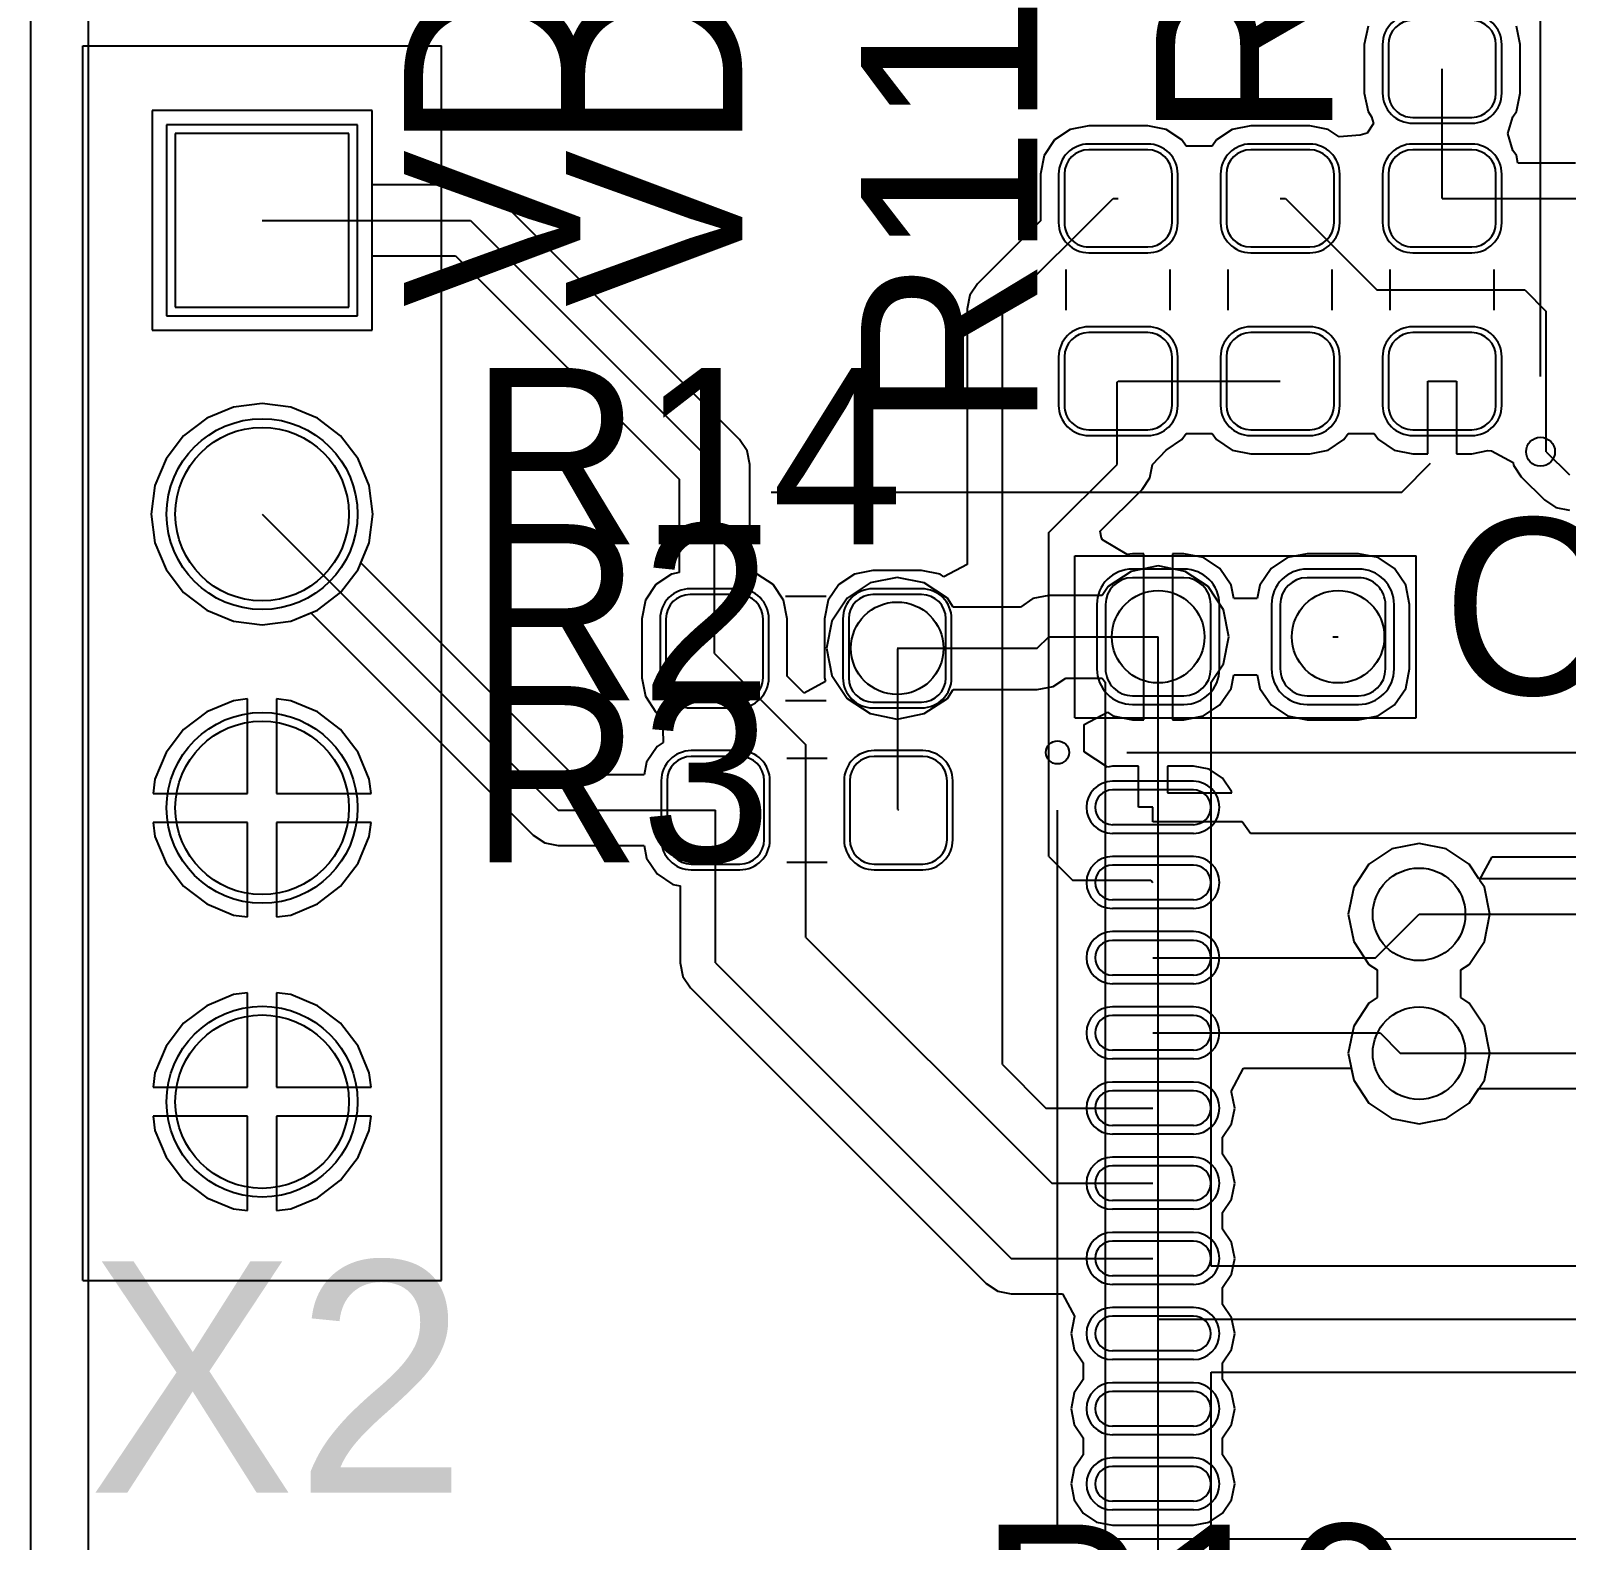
# Model space of a CAD drawing. Header units: millimetres. Extents: x 0 to 50, y 0 to 30.4.
# Drawn here: x 0 to 13.27, y 6.59 to 19.64 of the extents above; entities that cross this region are included whole.
import ezdxf

# ---------------------------------------------------------------- set-up
doc = ezdxf.new("R2010")
doc.units = ezdxf.units.MM
for name, color, linetype in [('BottomLayer', 5, 'Continuous'), ('BottomSolder', 6, 'Continuous'), ('Mechanical1', 6, 'Continuous'), ('MultiLayer', 9, 'Continuous'), ('TopLayer', 1, 'Continuous'), ('TopOverlay', 2, 'Continuous'), ('TopSolder', 216, 'Continuous')]:
    doc.layers.add(name, color=color, linetype=linetype)

# ---------------------------------------------------------------- blocks, each defined once
blk = doc.blocks.new('PLS4_9')
at = {"layer": 'BottomLayer'}
for p, q in [((-0.75, 0.75), (-0.75, -0.75)), ((0.75, 0.75), (-0.75, 0.75)), ((0.75, -0.75), (0.75, 0.75)), ((-0.75, -0.75), (0.75, -0.75))]:
    blk.add_line(p, q, dxfattribs=at)
for centre in [(0, 7.62), (0, 5.08), (0, 2.54)]:
    blk.add_circle(centre, 0.75, dxfattribs=at)
at = {"layer": 'BottomSolder'}
for p, q in [((-0.825, 0.825), (-0.825, -0.825)), ((0.825, 0.825), (-0.825, 0.825)), ((0.825, -0.825), (0.825, 0.825)), ((-0.825, -0.825), (0.825, -0.825))]:
    blk.add_line(p, q, dxfattribs=at)
for centre in [(0, 7.62), (0, 5.08), (0, 2.54)]:
    blk.add_circle(centre, 0.825, dxfattribs=at)
at = {"layer": 'MultiLayer'}
for p, q in [((-0.75, 0.75), (-0.75, -0.75)), ((0.75, 0.75), (-0.75, 0.75)), ((0.75, -0.75), (0.75, 0.75)), ((-0.75, -0.75), (0.75, -0.75))]:
    blk.add_line(p, q, dxfattribs=at)
for centre in [(0, 7.62), (0, 5.08), (0, 2.54)]:
    blk.add_circle(centre, 0.75, dxfattribs=at)
at = {"layer": 'TopLayer'}
for p, q in [((-0.75, 0.75), (-0.75, -0.75)), ((0.75, 0.75), (-0.75, 0.75)), ((0.75, -0.75), (0.75, 0.75)), ((-0.75, -0.75), (0.75, -0.75))]:
    blk.add_line(p, q, dxfattribs=at)
for centre in [(0, 7.62), (0, 5.08), (0, 2.54)]:
    blk.add_circle(centre, 0.75, dxfattribs=at)
at = {"layer": 'TopOverlay'}
for p, q in [((1.55, 9.165), (-1.55, 9.165)), ((-1.55, 9.165), (-1.55, -1.51)), ((1.55, 9.165), (1.55, -1.51)), ((1.55, -1.51), (-1.55, -1.51))]:
    blk.add_line(p, q, dxfattribs=at)
at = {"layer": 'TopSolder'}
for p, q in [((-0.825, 0.825), (-0.825, -0.825)), ((0.825, 0.825), (-0.825, 0.825)), ((0.825, -0.825), (0.825, 0.825)), ((-0.825, -0.825), (0.825, -0.825))]:
    blk.add_line(p, q, dxfattribs=at)
for centre in [(0, 7.62), (0, 5.08), (0, 2.54)]:
    blk.add_circle(centre, 0.825, dxfattribs=at)
blk = doc.blocks.new('TSSOP_20_11')
at = {"layer": 'TopLayer'}
for p, q in [((-2.85, 3.075), (-3.55, 3.075)), ((3.55, 3.075), (2.85, 3.075)), ((-2.85, 2.775), (-3.55, 2.775)), ((3.55, 2.775), (2.85, 2.775)), ((-2.85, 2.425), (-3.55, 2.425)), ((3.55, 2.425), (2.85, 2.425)), ((-2.85, 2.125), (-3.55, 2.125)), ((3.55, 2.125), (2.85, 2.125)), ((-2.85, 1.775), (-3.55, 1.775)), ((3.55, 1.775), (2.85, 1.775)), ((-2.85, 1.475), (-3.55, 1.475)), ((3.55, 1.475), (2.85, 1.475)), ((-2.85, 1.125), (-3.55, 1.125)), ((3.55, 1.125), (2.85, 1.125)), ((-2.85, 0.825), (-3.55, 0.825)), ((3.55, 0.825), (2.85, 0.825)), ((-2.85, 0.475), (-3.55, 0.475)), ((3.55, 0.475), (2.85, 0.475)), ((-2.85, 0.175), (-3.55, 0.175)), ((3.55, 0.175), (2.85, 0.175)), ((-2.85, -0.175), (-3.55, -0.175)), ((3.55, -0.175), (2.85, -0.175)), ((-2.85, -0.475), (-3.55, -0.475)), ((3.55, -0.475), (2.85, -0.475)), ((-2.85, -0.825), (-3.55, -0.825)), ((3.55, -0.825), (2.85, -0.825)), ((-2.85, -1.125), (-3.55, -1.125)), ((3.55, -1.125), (2.85, -1.125)), ((-2.85, -1.475), (-3.55, -1.475)), ((3.55, -1.475), (2.85, -1.475)), ((-2.85, -1.775), (-3.55, -1.775)), ((3.55, -1.775), (2.85, -1.775)), ((-2.85, -2.125), (-3.55, -2.125)), ((3.55, -2.125), (2.85, -2.125)), ((-2.85, -2.425), (-3.55, -2.425)), ((3.55, -2.425), (2.85, -2.425)), ((-2.85, -2.775), (-3.55, -2.775)), ((3.55, -2.775), (2.85, -2.775)), ((-2.85, -3.075), (-3.55, -3.075)), ((3.55, -3.075), (2.85, -3.075))]:
    blk.add_line(p, q, dxfattribs=at)
for centre, start, end in [((-3.55, 2.925), 90, 270), ((-2.85, 2.925), 270, 90), ((2.85, 2.925), 90, 270), ((3.55, 2.925), 270, 90), ((-3.55, 2.275), 90, 270), ((-2.85, 2.275), 270, 90), ((2.85, 2.275), 90, 270), ((3.55, 2.275), 270, 90), ((-3.55, 1.625), 90, 270), ((-2.85, 1.625), 270, 90), ((2.85, 1.625), 90, 270), ((3.55, 1.625), 270, 90), ((-3.55, 0.975), 90, 270), ((-2.85, 0.975), 270, 90), ((2.85, 0.975), 90, 270), ((3.55, 0.975), 270, 90), ((-3.55, 0.325), 90, 270), ((-2.85, 0.325), 270, 90), ((2.85, 0.325), 90, 270), ((3.55, 0.325), 270, 90), ((-3.55, -0.325), 90, 270), ((-2.85, -0.325), 270, 90), ((2.85, -0.325), 90, 270), ((3.55, -0.325), 270, 90), ((-3.55, -0.975), 90, 270), ((-2.85, -0.975), 270, 90), ((2.85, -0.975), 90, 270), ((3.55, -0.975), 270, 90), ((-3.55, -1.625), 90, 270), ((-2.85, -1.625), 270, 90), ((2.85, -1.625), 90, 270), ((3.55, -1.625), 270, 90), ((-3.55, -2.275), 90, 270), ((-2.85, -2.275), 270, 90), ((2.85, -2.275), 90, 270), ((3.55, -2.275), 270, 90), ((-3.55, -2.925), 90, 270), ((-2.85, -2.925), 270, 90), ((2.85, -2.925), 90, 270), ((3.55, -2.925), 270, 90)]:
    blk.add_arc(centre, 0.15, start, end, dxfattribs=at)
at = {"layer": 'TopOverlay'}
for p, q in [((-3.425, 3.4), (4.025, 3.4)), ((4.025, -3.4), (4.025, 3.4)), ((-4.025, -3.4), (-4.025, 2.9)), ((-4.025, -3.4), (4.025, -3.4))]:
    blk.add_line(p, q, dxfattribs=at)
blk.add_circle((-4.025, 3.4), 0.1, dxfattribs=at)
at = {"layer": 'TopSolder'}
for p, q in [((-2.85, 3.15), (-3.55, 3.15)), ((3.55, 3.15), (2.85, 3.15)), ((-2.85, 2.7), (-3.55, 2.7)), ((3.55, 2.7), (2.85, 2.7)), ((-2.85, 2.5), (-3.55, 2.5)), ((3.55, 2.5), (2.85, 2.5)), ((-2.85, 2.05), (-3.55, 2.05)), ((3.55, 2.05), (2.85, 2.05)), ((-2.85, 1.85), (-3.55, 1.85)), ((3.55, 1.85), (2.85, 1.85)), ((-2.85, 1.4), (-3.55, 1.4)), ((3.55, 1.4), (2.85, 1.4)), ((-2.85, 1.2), (-3.55, 1.2)), ((3.55, 1.2), (2.85, 1.2)), ((-2.85, 0.75), (-3.55, 0.75)), ((3.55, 0.75), (2.85, 0.75)), ((-2.85, 0.55), (-3.55, 0.55)), ((3.55, 0.55), (2.85, 0.55)), ((-2.85, 0.1), (-3.55, 0.1)), ((3.55, 0.1), (2.85, 0.1)), ((-2.85, -0.1), (-3.55, -0.1)), ((3.55, -0.1), (2.85, -0.1)), ((-2.85, -0.55), (-3.55, -0.55)), ((3.55, -0.55), (2.85, -0.55)), ((-2.85, -0.75), (-3.55, -0.75)), ((3.55, -0.75), (2.85, -0.75)), ((-2.85, -1.2), (-3.55, -1.2)), ((3.55, -1.2), (2.85, -1.2)), ((-2.85, -1.4), (-3.55, -1.4)), ((3.55, -1.4), (2.85, -1.4)), ((-2.85, -1.85), (-3.55, -1.85)), ((3.55, -1.85), (2.85, -1.85)), ((-2.85, -2.05), (-3.55, -2.05)), ((3.55, -2.05), (2.85, -2.05)), ((-2.85, -2.5), (-3.55, -2.5)), ((3.55, -2.5), (2.85, -2.5)), ((-2.85, -2.7), (-3.55, -2.7)), ((3.55, -2.7), (2.85, -2.7)), ((-2.85, -3.15), (-3.55, -3.15)), ((3.55, -3.15), (2.85, -3.15))]:
    blk.add_line(p, q, dxfattribs=at)
for centre, start, end in [((-3.55, 2.925), 90, 270), ((-2.85, 2.925), 270, 90), ((2.85, 2.925), 90, 270), ((3.55, 2.925), 270, 90), ((-3.55, 2.275), 90, 270), ((-2.85, 2.275), 270, 90), ((2.85, 2.275), 90, 270), ((3.55, 2.275), 270, 90), ((-3.55, 1.625), 90, 270), ((-2.85, 1.625), 270, 90), ((2.85, 1.625), 90, 270), ((3.55, 1.625), 270, 90), ((-3.55, 0.975), 90, 270), ((-2.85, 0.975), 270, 90), ((2.85, 0.975), 90, 270), ((3.55, 0.975), 270, 90), ((-3.55, 0.325), 90, 270), ((-2.85, 0.325), 270, 90), ((2.85, 0.325), 90, 270), ((3.55, 0.325), 270, 90), ((-3.55, -0.325), 90, 270), ((-2.85, -0.325), 270, 90), ((2.85, -0.325), 90, 270), ((3.55, -0.325), 270, 90), ((-3.55, -0.975), 90, 270), ((-2.85, -0.975), 270, 90), ((2.85, -0.975), 90, 270), ((3.55, -0.975), 270, 90), ((-3.55, -1.625), 90, 270), ((-2.85, -1.625), 270, 90), ((2.85, -1.625), 90, 270), ((3.55, -1.625), 270, 90), ((-3.55, -2.275), 90, 270), ((-2.85, -2.275), 270, 90), ((2.85, -2.275), 90, 270), ((3.55, -2.275), 270, 90), ((-3.55, -2.925), 90, 270), ((-2.85, -2.925), 270, 90), ((2.85, -2.925), 90, 270), ((3.55, -2.925), 270, 90)]:
    blk.add_arc(centre, 0.225, start, end, dxfattribs=at)
blk = doc.blocks.new('RESC160X80X55L30N_22')
at = {"layer": 'TopLayer'}
for p, q in [((-0.58, 0.465), (-1, 0.465)), ((1, 0.465), (0.58, 0.465)), ((-1.21, 0.255), (-1.21, -0.255)), ((-0.37, -0.255), (-0.37, 0.255)), ((0.37, 0.255), (0.37, -0.255)), ((1.21, -0.255), (1.21, 0.255)), ((-1, -0.465), (-0.58, -0.465)), ((0.58, -0.465), (1, -0.465))]:
    blk.add_line(p, q, dxfattribs=at)
for centre, start, end in [((-1, 0.255), 90, 180), ((-0.58, 0.255), 0, 90), ((0.58, 0.255), 90, 180), ((1, 0.255), 0, 90), ((-1, -0.255), 180, 270), ((-0.58, -0.255), 270, 0), ((0.58, -0.255), 180, 270), ((1, -0.255), 270, 0)]:
    blk.add_arc(centre, 0.21, start, end, dxfattribs=at)
at = {"layer": 'TopOverlay'}
for p, q in [((0.175, 0.45), (-0.175, 0.45)), ((0.175, -0.45), (-0.175, -0.45))]:
    blk.add_line(p, q, dxfattribs=at)
at = {"layer": 'TopSolder'}
for p, q in [((-0.58, 0.515), (-1, 0.515)), ((1, 0.515), (0.58, 0.515)), ((-1.26, 0.255), (-1.26, -0.255)), ((-0.32, -0.255), (-0.32, 0.255)), ((0.32, 0.255), (0.32, -0.255)), ((1.26, -0.255), (1.26, 0.255)), ((-1, -0.515), (-0.58, -0.515)), ((0.58, -0.515), (1, -0.515))]:
    blk.add_line(p, q, dxfattribs=at)
for centre, start, end in [((-1, 0.255), 90, 180), ((-0.58, 0.255), 0, 90), ((0.58, 0.255), 90, 180), ((1, 0.255), 0, 90), ((-1, -0.255), 180, 270), ((-0.58, -0.255), 270, 0), ((0.58, -0.255), 180, 270), ((1, -0.255), 270, 0)]:
    blk.add_arc(centre, 0.26, start, end, dxfattribs=at)
blk = doc.blocks.new('RESC160X80X55L30N_23')
at = {"layer": 'TopLayer'}
for p, q in [((-0.58, 0.465), (-1, 0.465)), ((1, 0.465), (0.58, 0.465)), ((-1.21, 0.255), (-1.21, -0.255)), ((-0.37, -0.255), (-0.37, 0.255)), ((0.37, 0.255), (0.37, -0.255)), ((1.21, -0.255), (1.21, 0.255)), ((-1, -0.465), (-0.58, -0.465)), ((0.58, -0.465), (1, -0.465))]:
    blk.add_line(p, q, dxfattribs=at)
for centre, start, end in [((-1, 0.255), 90, 180), ((-0.58, 0.255), 0, 90), ((0.58, 0.255), 90, 180), ((1, 0.255), 0, 90), ((-1, -0.255), 180, 270), ((-0.58, -0.255), 270, 0), ((0.58, -0.255), 180, 270), ((1, -0.255), 270, 0)]:
    blk.add_arc(centre, 0.21, start, end, dxfattribs=at)
at = {"layer": 'TopOverlay'}
for p, q in [((0.175, 0.45), (-0.175, 0.45)), ((0.175, -0.45), (-0.175, -0.45))]:
    blk.add_line(p, q, dxfattribs=at)
at = {"layer": 'TopSolder'}
for p, q in [((-0.58, 0.515), (-1, 0.515)), ((1, 0.515), (0.58, 0.515)), ((-1.26, 0.255), (-1.26, -0.255)), ((-0.32, -0.255), (-0.32, 0.255)), ((0.32, 0.255), (0.32, -0.255)), ((1.26, -0.255), (1.26, 0.255)), ((-1, -0.515), (-0.58, -0.515)), ((0.58, -0.515), (1, -0.515))]:
    blk.add_line(p, q, dxfattribs=at)
for centre, start, end in [((-1, 0.255), 90, 180), ((-0.58, 0.255), 0, 90), ((0.58, 0.255), 90, 180), ((1, 0.255), 0, 90), ((-1, -0.255), 180, 270), ((-0.58, -0.255), 270, 0), ((0.58, -0.255), 180, 270), ((1, -0.255), 270, 0)]:
    blk.add_arc(centre, 0.26, start, end, dxfattribs=at)
blk = doc.blocks.new('RESC160X80X55L30N_24')
at = {"layer": 'TopLayer'}
for p, q in [((-0.58, 0.465), (-1, 0.465)), ((1, 0.465), (0.58, 0.465)), ((-1.21, 0.255), (-1.21, -0.255)), ((-0.37, -0.255), (-0.37, 0.255)), ((0.37, 0.255), (0.37, -0.255)), ((1.21, -0.255), (1.21, 0.255)), ((-1, -0.465), (-0.58, -0.465)), ((0.58, -0.465), (1, -0.465))]:
    blk.add_line(p, q, dxfattribs=at)
for centre, start, end in [((-1, 0.255), 90, 180), ((-0.58, 0.255), 0, 90), ((0.58, 0.255), 90, 180), ((1, 0.255), 0, 90), ((-1, -0.255), 180, 270), ((-0.58, -0.255), 270, 0), ((0.58, -0.255), 180, 270), ((1, -0.255), 270, 0)]:
    blk.add_arc(centre, 0.21, start, end, dxfattribs=at)
at = {"layer": 'TopOverlay'}
for p, q in [((0.175, 0.45), (-0.175, 0.45)), ((0.175, -0.45), (-0.175, -0.45))]:
    blk.add_line(p, q, dxfattribs=at)
at = {"layer": 'TopSolder'}
for p, q in [((-0.58, 0.515), (-1, 0.515)), ((1, 0.515), (0.58, 0.515)), ((-1.26, 0.255), (-1.26, -0.255)), ((-0.32, -0.255), (-0.32, 0.255)), ((0.32, 0.255), (0.32, -0.255)), ((1.26, -0.255), (1.26, 0.255)), ((-1, -0.515), (-0.58, -0.515)), ((0.58, -0.515), (1, -0.515))]:
    blk.add_line(p, q, dxfattribs=at)
for centre, start, end in [((-1, 0.255), 90, 180), ((-0.58, 0.255), 0, 90), ((0.58, 0.255), 90, 180), ((1, 0.255), 0, 90), ((-1, -0.255), 180, 270), ((-0.58, -0.255), 270, 0), ((0.58, -0.255), 180, 270), ((1, -0.255), 270, 0)]:
    blk.add_arc(centre, 0.26, start, end, dxfattribs=at)
blk = doc.blocks.new('RESC160X80X55L30N_27')
at = {"layer": 'TopLayer'}
for p, q in [((-0.58, 0.465), (-1, 0.465)), ((1, 0.465), (0.58, 0.465)), ((-1.21, 0.255), (-1.21, -0.255)), ((-0.37, -0.255), (-0.37, 0.255)), ((0.37, 0.255), (0.37, -0.255)), ((1.21, -0.255), (1.21, 0.255)), ((-1, -0.465), (-0.58, -0.465)), ((0.58, -0.465), (1, -0.465))]:
    blk.add_line(p, q, dxfattribs=at)
for centre, start, end in [((-1, 0.255), 90, 180), ((-0.58, 0.255), 0, 90), ((0.58, 0.255), 90, 180), ((1, 0.255), 0, 90), ((-1, -0.255), 180, 270), ((-0.58, -0.255), 270, 0), ((0.58, -0.255), 180, 270), ((1, -0.255), 270, 0)]:
    blk.add_arc(centre, 0.21, start, end, dxfattribs=at)
at = {"layer": 'TopOverlay'}
for p, q in [((-0.175, 0.45), (0.175, 0.45)), ((-0.175, -0.45), (0.175, -0.45))]:
    blk.add_line(p, q, dxfattribs=at)
at = {"layer": 'TopSolder'}
for p, q in [((-0.58, 0.515), (-1, 0.515)), ((1, 0.515), (0.58, 0.515)), ((-1.26, 0.255), (-1.26, -0.255)), ((-0.32, -0.255), (-0.32, 0.255)), ((0.32, 0.255), (0.32, -0.255)), ((1.26, -0.255), (1.26, 0.255)), ((-1, -0.515), (-0.58, -0.515)), ((0.58, -0.515), (1, -0.515))]:
    blk.add_line(p, q, dxfattribs=at)
for centre, start, end in [((-1, 0.255), 90, 180), ((-0.58, 0.255), 0, 90), ((0.58, 0.255), 90, 180), ((1, 0.255), 0, 90), ((-1, -0.255), 180, 270), ((-0.58, -0.255), 270, 0), ((0.58, -0.255), 180, 270), ((1, -0.255), 270, 0)]:
    blk.add_arc(centre, 0.26, start, end, dxfattribs=at)
blk = doc.blocks.new('RESC160X80X55L30N_32')
at = {"layer": 'TopLayer'}
for p, q in [((-0.58, 0.465), (-1, 0.465)), ((1, 0.465), (0.58, 0.465)), ((-1.21, 0.255), (-1.21, -0.255)), ((-0.37, -0.255), (-0.37, 0.255)), ((0.37, 0.255), (0.37, -0.255)), ((1.21, -0.255), (1.21, 0.255)), ((-1, -0.465), (-0.58, -0.465)), ((0.58, -0.465), (1, -0.465))]:
    blk.add_line(p, q, dxfattribs=at)
for centre, start, end in [((-1, 0.255), 90, 180), ((-0.58, 0.255), 0, 90), ((0.58, 0.255), 90, 180), ((1, 0.255), 0, 90), ((-1, -0.255), 180, 270), ((-0.58, -0.255), 270, 0), ((0.58, -0.255), 180, 270), ((1, -0.255), 270, 0)]:
    blk.add_arc(centre, 0.21, start, end, dxfattribs=at)
at = {"layer": 'TopOverlay'}
for p, q in [((-0.175, 0.45), (0.175, 0.45)), ((-0.175, -0.45), (0.175, -0.45))]:
    blk.add_line(p, q, dxfattribs=at)
at = {"layer": 'TopSolder'}
for p, q in [((-0.58, 0.515), (-1, 0.515)), ((1, 0.515), (0.58, 0.515)), ((-1.26, 0.255), (-1.26, -0.255)), ((-0.32, -0.255), (-0.32, 0.255)), ((0.32, 0.255), (0.32, -0.255)), ((1.26, -0.255), (1.26, 0.255)), ((-1, -0.515), (-0.58, -0.515)), ((0.58, -0.515), (1, -0.515))]:
    blk.add_line(p, q, dxfattribs=at)
for centre, start, end in [((-1, 0.255), 90, 180), ((-0.58, 0.255), 0, 90), ((0.58, 0.255), 90, 180), ((1, 0.255), 0, 90), ((-1, -0.255), 180, 270), ((-0.58, -0.255), 270, 0), ((0.58, -0.255), 180, 270), ((1, -0.255), 270, 0)]:
    blk.add_arc(centre, 0.26, start, end, dxfattribs=at)
blk = doc.blocks.new('RESC160X80X55L30N_33')
at = {"layer": 'TopLayer'}
for p, q in [((-0.58, 0.465), (-1, 0.465)), ((1, 0.465), (0.58, 0.465)), ((-1.21, 0.255), (-1.21, -0.255)), ((-0.37, -0.255), (-0.37, 0.255)), ((0.37, 0.255), (0.37, -0.255)), ((1.21, -0.255), (1.21, 0.255)), ((-1, -0.465), (-0.58, -0.465)), ((0.58, -0.465), (1, -0.465))]:
    blk.add_line(p, q, dxfattribs=at)
for centre, start, end in [((-1, 0.255), 90, 180), ((-0.58, 0.255), 0, 90), ((0.58, 0.255), 90, 180), ((1, 0.255), 0, 90), ((-1, -0.255), 180, 270), ((-0.58, -0.255), 270, 0), ((0.58, -0.255), 180, 270), ((1, -0.255), 270, 0)]:
    blk.add_arc(centre, 0.21, start, end, dxfattribs=at)
at = {"layer": 'TopOverlay'}
for p, q in [((-0.175, 0.45), (0.175, 0.45)), ((-0.175, -0.45), (0.175, -0.45))]:
    blk.add_line(p, q, dxfattribs=at)
at = {"layer": 'TopSolder'}
for p, q in [((-0.58, 0.515), (-1, 0.515)), ((1, 0.515), (0.58, 0.515)), ((-1.26, 0.255), (-1.26, -0.255)), ((-0.32, -0.255), (-0.32, 0.255)), ((0.32, 0.255), (0.32, -0.255)), ((1.26, -0.255), (1.26, 0.255)), ((-1, -0.515), (-0.58, -0.515)), ((0.58, -0.515), (1, -0.515))]:
    blk.add_line(p, q, dxfattribs=at)
for centre, start, end in [((-1, 0.255), 90, 180), ((-0.58, 0.255), 0, 90), ((0.58, 0.255), 90, 180), ((1, 0.255), 0, 90), ((-1, -0.255), 180, 270), ((-0.58, -0.255), 270, 0), ((0.58, -0.255), 180, 270), ((1, -0.255), 270, 0)]:
    blk.add_arc(centre, 0.26, start, end, dxfattribs=at)
blk = doc.blocks.new('SOT23_5_36')
at = {"layer": 'TopLayer'}
for p, q in [((-0.85, 1.25), (-1.75, 1.25)), ((1.9, 1.25), (0.7, 1.25)), ((0.7, 1.25), (0.7, 0.65)), ((1.9, 0.65), (1.9, 1.25)), ((-1.9, 1.1), (-1.9, 0.8)), ((-0.7, 0.8), (-0.7, 1.1)), ((-1.75, 0.65), (-0.85, 0.65)), ((0.7, 0.65), (1.9, 0.65)), ((-0.7, 0.3), (-1.9, 0.3)), ((-1.9, 0.3), (-1.9, -0.3)), ((-0.7, -0.3), (-0.7, 0.3)), ((-1.9, -0.3), (-0.7, -0.3)), ((-0.7, -0.65), (-1.9, -0.65)), ((-1.9, -0.65), (-1.9, -1.25)), ((-0.7, -1.25), (-0.7, -0.65)), ((1.9, -0.65), (0.7, -0.65)), ((0.7, -0.65), (0.7, -1.25)), ((1.9, -1.25), (1.9, -0.65)), ((-1.9, -1.25), (-0.7, -1.25)), ((0.7, -1.25), (1.9, -1.25))]:
    blk.add_line(p, q, dxfattribs=at)
for centre, start, end in [((-1.75, 1.1), 90, 180), ((-0.85, 1.1), 0, 90), ((-1.75, 0.8), 180, 270), ((-0.85, 0.8), 270, 0)]:
    blk.add_arc(centre, 0.15, start, end, dxfattribs=at)
at = {"layer": 'TopOverlay'}
for p, q in [((-1.55, 1.85), (2.2, 1.85)), ((2.2, 1.85), (2.2, -1.85)), ((-2.2, 1.15), (-2.2, -1.85)), ((-2.2, -1.85), (2.2, -1.85))]:
    blk.add_line(p, q, dxfattribs=at)
blk.add_circle((-2.2, 1.85), 0.125, dxfattribs=at)
at = {"layer": 'TopSolder'}
for p, q in [((-0.85, 1.325), (-1.75, 1.325)), ((1.975, 1.325), (0.625, 1.325)), ((0.625, 1.325), (0.625, 0.575)), ((1.975, 0.575), (1.975, 1.325)), ((-1.975, 1.1), (-1.975, 0.8)), ((-0.625, 0.8), (-0.625, 1.1)), ((-1.75, 0.575), (-0.85, 0.575)), ((0.625, 0.575), (1.975, 0.575)), ((-0.625, 0.375), (-1.975, 0.375)), ((-1.975, 0.375), (-1.975, -0.375)), ((-0.625, -0.375), (-0.625, 0.375)), ((-1.975, -0.375), (-0.625, -0.375)), ((-0.625, -0.575), (-1.975, -0.575)), ((-1.975, -0.575), (-1.975, -1.325)), ((-0.625, -1.325), (-0.625, -0.575)), ((1.975, -0.575), (0.625, -0.575)), ((0.625, -0.575), (0.625, -1.325)), ((1.975, -1.325), (1.975, -0.575)), ((-1.975, -1.325), (-0.625, -1.325)), ((0.625, -1.325), (1.975, -1.325))]:
    blk.add_line(p, q, dxfattribs=at)
for centre, start, end in [((-1.75, 1.1), 90, 180), ((-0.85, 1.1), 0, 90), ((-1.75, 0.8), 180, 270), ((-0.85, 0.8), 270, 0)]:
    blk.add_arc(centre, 0.225, start, end, dxfattribs=at)
blk = doc.blocks.new('CAPC160X80X100L35N_45')
at = {"layer": 'TopLayer'}
for p, q in [((-0.532, 0.51), (-0.978, 0.51)), ((0.978, 0.51), (0.532, 0.51)), ((-1.21, 0.278), (-1.21, -0.278)), ((-0.3, -0.278), (-0.3, 0.278)), ((0.3, 0.278), (0.3, -0.278)), ((1.21, -0.278), (1.21, 0.278)), ((-0.978, -0.51), (-0.532, -0.51)), ((0.532, -0.51), (0.978, -0.51))]:
    blk.add_line(p, q, dxfattribs=at)
for centre, start, end in [((-0.978, 0.278), 90, 180), ((-0.532, 0.278), 0, 90), ((0.532, 0.278), 90, 180), ((0.978, 0.278), 360, 90), ((-0.978, -0.278), 180, 270), ((-0.532, -0.278), 270, 0), ((0.532, -0.278), 180, 270), ((0.978, -0.278), 270, 360)]:
    blk.add_arc(centre, 0.232, start, end, dxfattribs=at)
at = {"layer": 'TopOverlay'}
for p, q in [((-1.475, -0.7), (-1.475, 0.7)), ((-1.475, 0.7), (-0.275, 0.7)), ((-0.275, 0.7), (1.475, 0.7)), ((1.475, -0.7), (1.475, 0.7)), ((-1.475, -0.7), (1.475, -0.7))]:
    blk.add_line(p, q, dxfattribs=at)
at = {"layer": 'TopSolder'}
for p, q in [((-0.532, 0.585), (-0.978, 0.585)), ((0.978, 0.585), (0.532, 0.585)), ((-1.285, 0.278), (-1.285, -0.278)), ((-0.225, -0.278), (-0.225, 0.278)), ((0.225, 0.278), (0.225, -0.278)), ((1.285, -0.278), (1.285, 0.278)), ((-0.978, -0.585), (-0.532, -0.585)), ((0.532, -0.585), (0.978, -0.585))]:
    blk.add_line(p, q, dxfattribs=at)
for centre, start, end in [((-0.978, 0.278), 90, 180), ((-0.532, 0.278), 0, 90), ((0.532, 0.278), 90, 180), ((0.978, 0.278), 360, 90), ((-0.978, -0.278), 180, 270), ((-0.532, -0.278), 270, 0), ((0.532, -0.278), 180, 270), ((0.978, -0.278), 270, 360)]:
    blk.add_arc(centre, 0.307, start, end, dxfattribs=at)

msp = doc.modelspace()

# ---------------------------------------------------------------- linework, layer by layer
at = {"layer": 'BottomLayer'}
for p, q in [((0.5, 0.5), (0.5, 29.5)), ((2.95, 18.95), (1.05, 18.95)), ((1.05, 18.95), (1.05, 17.05)), ((2.95, 17.05), (2.95, 18.95)), ((1.05, 17.05), (2.95, 17.05)), ((1.752, 16.386), (1.521, 16.29)), ((2, 16.418), (1.752, 16.386)), ((2.248, 16.386), (2, 16.418)), ((2.479, 16.29), (2.248, 16.386)), ((1.521, 16.29), (1.322, 16.138)), ((2.678, 16.138), (2.479, 16.29)), ((1.322, 16.138), (1.17, 15.939)), ((2.83, 15.939), (2.678, 16.138)), ((1.17, 15.939), (1.074, 15.708)), ((2.926, 15.708), (2.83, 15.939)), ((1.074, 15.708), (1.042, 15.46)), ((2.958, 15.46), (2.926, 15.708)), ((1.042, 15.46), (1.074, 15.212)), ((2.926, 15.212), (2.958, 15.46)), ((1.074, 15.212), (1.17, 14.981)), ((2.83, 14.981), (2.926, 15.212)), ((9.745, 15.012), (9.511, 14.965)), ((9.979, 14.965), (9.745, 15.012)), ((1.17, 14.981), (1.322, 14.782)), ((2.678, 14.782), (2.83, 14.981)), ((7.49, 14.912), (7.256, 14.865)), ((7.724, 14.865), (7.49, 14.912)), ((9.511, 14.965), (9.312, 14.833)), ((10.178, 14.833), (9.979, 14.965)), ((1.322, 14.782), (1.521, 14.63)), ((2.479, 14.63), (2.678, 14.782)), ((7.256, 14.865), (7.057, 14.733)), ((7.923, 14.733), (7.724, 14.865)), ((8.8, 14.757), (8.663, 14.73)), ((9.262, 14.757), (8.8, 14.757)), ((9.312, 14.833), (9.262, 14.757)), ((10.31, 14.634), (10.178, 14.833)), ((1.521, 14.63), (1.752, 14.534)), ((2.248, 14.534), (2.479, 14.63)), ((7.057, 14.733), (6.925, 14.534)), ((7.973, 14.657), (7.923, 14.733)), ((8.554, 14.657), (7.973, 14.657)), ((8.663, 14.73), (8.554, 14.657)), ((10.357, 14.4), (10.31, 14.634)), ((1.752, 14.534), (2, 14.502)), ((2, 14.502), (2.248, 14.534)), ((6.925, 14.534), (6.878, 14.3)), ((8.7, 14.3), (8.8, 14.4)), ((8.8, 14.4), (9.745, 14.4)), ((9.745, 8.5), (9.745, 14.4)), ((10.31, 14.166), (10.357, 14.4)), ((6.878, 14.3), (6.925, 14.066)), ((7.49, 14.3), (8.7, 14.3)), ((10.204, 14.007), (10.31, 14.166)), ((6.925, 14.066), (7.057, 13.867)), ((7.923, 13.867), (7.973, 13.943)), ((7.973, 13.943), (8.7, 13.943)), ((8.7, 13.943), (8.837, 13.97)), ((8.837, 13.97), (8.946, 14.043)), ((8.946, 14.043), (9.262, 14.043)), ((9.262, 14.043), (9.286, 14.007)), ((9.286, 14.007), (9.286, 8.5)), ((10.204, 8.959), (10.204, 14.007)), ((1.752, 13.846), (1.521, 13.75)), ((1.875, 13.862), (1.752, 13.846)), ((1.875, 13.045), (1.875, 13.862)), ((2.248, 13.846), (2.125, 13.862)), ((2.125, 13.862), (2.125, 13.045)), ((2.479, 13.75), (2.248, 13.846)), ((7.057, 13.867), (7.256, 13.735)), ((7.724, 13.735), (7.923, 13.867)), ((1.521, 13.75), (1.322, 13.598)), ((2.678, 13.598), (2.479, 13.75)), ((7.256, 13.735), (7.49, 13.688)), ((7.49, 13.688), (7.724, 13.735)), ((1.322, 13.598), (1.17, 13.399)), ((2.83, 13.399), (2.678, 13.598)), ((1.17, 13.399), (1.074, 13.168)), ((2.926, 13.168), (2.83, 13.399)), ((1.074, 13.168), (1.058, 13.045)), ((2.942, 13.045), (2.926, 13.168)), ((1.058, 13.045), (1.875, 13.045)), ((2.125, 13.045), (2.942, 13.045)), ((1.875, 12.795), (1.058, 12.795)), ((1.058, 12.795), (1.074, 12.672)), ((1.875, 11.978), (1.875, 12.795)), ((2.942, 12.795), (2.125, 12.795)), ((2.125, 12.795), (2.125, 11.978)), ((2.926, 12.672), (2.942, 12.795)), ((1.074, 12.672), (1.17, 12.441)), ((2.83, 12.441), (2.926, 12.672)), ((12, 12.612), (11.766, 12.565)), ((12.234, 12.565), (12, 12.612)), ((11.766, 12.565), (11.567, 12.433)), ((12.433, 12.433), (12.234, 12.565)), ((1.17, 12.441), (1.322, 12.242)), ((2.678, 12.242), (2.83, 12.441)), ((11.567, 12.433), (11.435, 12.234)), ((12.517, 12.306), (12.433, 12.433)), ((1.322, 12.242), (1.521, 12.09)), ((2.479, 12.09), (2.678, 12.242)), ((11.435, 12.234), (11.388, 12)), ((17.2, 12.306), (12.517, 12.306)), ((1.521, 12.09), (1.752, 11.994)), ((2.248, 11.994), (2.479, 12.09)), ((1.752, 11.994), (1.875, 11.978)), ((2.125, 11.978), (2.248, 11.994)), ((11.388, 12), (11.435, 11.766)), ((12, 12), (17.2, 12)), ((11.435, 11.766), (11.567, 11.567)), ((11.567, 11.567), (11.638, 11.52)), ((11.638, 11.52), (11.638, 11.28)), ((1.752, 11.306), (1.521, 11.21)), ((1.875, 11.322), (1.752, 11.306)), ((1.875, 10.505), (1.875, 11.322)), ((2.248, 11.306), (2.125, 11.322)), ((2.125, 11.322), (2.125, 10.505)), ((2.479, 11.21), (2.248, 11.306)), ((1.521, 11.21), (1.322, 11.058)), ((2.678, 11.058), (2.479, 11.21)), ((11.567, 11.233), (11.435, 11.034)), ((11.638, 11.28), (11.567, 11.233)), ((1.322, 11.058), (1.17, 10.859)), ((2.83, 10.859), (2.678, 11.058)), ((11.435, 11.034), (11.388, 10.8)), ((1.17, 10.859), (1.074, 10.628)), ((2.926, 10.628), (2.83, 10.859)), ((11.388, 10.8), (11.435, 10.566)), ((12, 10.8), (16.4, 10.8)), ((1.074, 10.628), (1.058, 10.505)), ((2.942, 10.505), (2.926, 10.628)), ((1.058, 10.505), (1.875, 10.505)), ((2.125, 10.505), (2.942, 10.505)), ((11.435, 10.566), (11.567, 10.367)), ((12.433, 10.367), (12.517, 10.494)), ((12.517, 10.494), (16.273, 10.494)), ((11.567, 10.367), (11.766, 10.235)), ((12.234, 10.235), (12.433, 10.367)), ((1.875, 10.255), (1.058, 10.255)), ((1.058, 10.255), (1.074, 10.132)), ((1.875, 9.438), (1.875, 10.255)), ((2.942, 10.255), (2.125, 10.255)), ((2.125, 10.255), (2.125, 9.438)), ((2.926, 10.132), (2.942, 10.255)), ((11.766, 10.235), (12, 10.188)), ((12, 10.188), (12.234, 10.235)), ((1.074, 10.132), (1.17, 9.901)), ((2.83, 9.901), (2.926, 10.132)), ((1.17, 9.901), (1.322, 9.702)), ((2.678, 9.702), (2.83, 9.901)), ((1.322, 9.702), (1.521, 9.55)), ((2.479, 9.55), (2.678, 9.702)), ((1.521, 9.55), (1.752, 9.454)), ((1.752, 9.454), (1.875, 9.438)), ((2.125, 9.438), (2.248, 9.454)), ((2.248, 9.454), (2.479, 9.55)), ((15.5, 8.959), (10.204, 8.959)), ((9.286, 8.5), (9.286, 5.965)), ((9.745, 5.965), (9.745, 8.5)), ((9.745, 8.5), (15.5, 8.5)), ((10.204, 6.155), (10.204, 8.041)), ((10.204, 8.041), (15.31, 8.041))]:
    msp.add_line(p, q, dxfattribs=at)
for centre in [(9.745, 14.4), (11.3, 14.4), (7.49, 14.3), (12, 12), (12, 10.8)]:
    msp.add_circle(centre, 0.4, dxfattribs=at)
at = {"layer": 'Mechanical1'}
msp.add_line((0, 0), (0, 30), dxfattribs=at)
at = {"layer": 'MultiLayer'}
for centre in [(9.745, 14.4), (11.3, 14.4), (7.49, 14.3), (12, 12), (12, 10.8)]:
    msp.add_circle(centre, 0.4, dxfattribs=at)
at = {"layer": 'TopLayer'}
for p, q in [((0.5, 0.5), (0.5, 26.096)), ((11.559, 19.68), (11.527, 19.52)), ((12.873, 19.52), (12.841, 19.68)), ((11.527, 19.52), (11.527, 19.1)), ((12.873, 19.1), (12.873, 19.52)), ((12.2, 18.19), (12.2, 19.31)), ((11.527, 19.1), (11.559, 18.94)), ((12.841, 18.94), (12.873, 19.1)), ((2.95, 18.95), (1.05, 18.95)), ((1.05, 18.95), (1.05, 17.05)), ((2.95, 18.306), (2.95, 18.95)), ((11.559, 18.94), (11.589, 18.895)), ((11.589, 18.895), (11.606, 18.839)), ((12.767, 18.75), (12.811, 18.895)), ((12.811, 18.895), (12.841, 18.94)), ((8.985, 18.786), (8.849, 18.696)), ((9.145, 18.818), (8.985, 18.786)), ((9.655, 18.818), (9.145, 18.818)), ((9.815, 18.786), (9.655, 18.818)), ((9.951, 18.696), (9.815, 18.786)), ((10.385, 18.786), (10.249, 18.696)), ((10.545, 18.818), (10.385, 18.786)), ((11.055, 18.818), (10.545, 18.818)), ((11.215, 18.786), (11.055, 18.818)), ((11.309, 18.723), (11.215, 18.786)), ((11.49, 18.736), (11.309, 18.723)), ((11.552, 18.754), (11.49, 18.736)), ((11.606, 18.839), (11.552, 18.754)), ((12.811, 18.605), (12.767, 18.75)), ((8.849, 18.696), (8.759, 18.56)), ((9.987, 18.642), (9.951, 18.696)), ((10.213, 18.642), (9.987, 18.642)), ((10.249, 18.696), (10.213, 18.642)), ((12.841, 18.56), (12.811, 18.605)), ((8.759, 18.56), (8.727, 18.4)), ((12.854, 18.496), (12.841, 18.56)), ((13.353, 18.496), (12.854, 18.496)), ((8.727, 18.4), (8.727, 17.995)), ((3.8, 18.306), (2.95, 18.306)), ((3.917, 18.283), (3.8, 18.306)), ((3.8, 18.306), (3.8, 18.306)), ((4.016, 18.216), (3.917, 18.283)), ((6.126, 16.106), (4.016, 18.216)), ((8.4, 17.235), (9.355, 18.19)), ((9.355, 18.19), (9.4, 18.19)), ((10.8, 18.19), (10.845, 18.19)), ((10.845, 18.19), (11.635, 17.4)), ((12.2, 18.19), (13.69, 18.19)), ((2, 18), (3.8, 18)), ((3.8, 18), (5.91, 15.89)), ((8.727, 17.995), (8.184, 17.451)), ((2.95, 17.05), (2.95, 17.694)), ((2.95, 17.694), (3.673, 17.694)), ((3.673, 17.694), (5.604, 15.763)), ((8.184, 17.451), (8.117, 17.352)), ((11.635, 17.4), (12.913, 17.4)), ((12.913, 17.4), (13.1, 17.213)), ((8.117, 17.352), (8.094, 17.235)), ((8.094, 17.235), (8.094, 17.235)), ((8.094, 17.235), (8.094, 15.025)), ((8.4, 10.7), (8.4, 17.235)), ((13.1, 16), (13.1, 17.213)), ((1.05, 17.05), (2.95, 17.05)), ((9.39, 16.6), (9.4, 16.61)), ((9.39, 15.89), (9.39, 16.6)), ((9.4, 16.61), (10.8, 16.61)), ((12.075, 15.982), (12.075, 16.61)), ((12.075, 16.61), (12.325, 16.61)), ((12.2, 16.61), (12.2, 16.61)), ((12.325, 16.61), (12.325, 15.982)), ((1.752, 16.386), (1.521, 16.29)), ((2, 16.418), (1.752, 16.386)), ((2.248, 16.386), (2, 16.418)), ((2.479, 16.29), (2.248, 16.386)), ((1.521, 16.29), (1.322, 16.138)), ((2.678, 16.138), (2.479, 16.29)), ((1.322, 16.138), (1.17, 15.939)), ((2.83, 15.939), (2.678, 16.138)), ((6.193, 16.007), (6.126, 16.106)), ((6.126, 16.106), (6.126, 16.106)), ((9.815, 16.014), (9.951, 16.104)), ((9.951, 16.104), (9.987, 16.158)), ((9.987, 16.158), (10.213, 16.158)), ((10.213, 16.158), (10.249, 16.104)), ((10.249, 16.104), (10.385, 16.014)), ((11.215, 16.014), (11.351, 16.104)), ((11.351, 16.104), (11.387, 16.158)), ((11.387, 16.158), (11.613, 16.158)), ((11.613, 16.158), (11.649, 16.104)), ((11.649, 16.104), (11.785, 16.014)), ((1.17, 15.939), (1.074, 15.708)), ((2.926, 15.708), (2.83, 15.939)), ((6.216, 15.89), (6.193, 16.007)), ((9.696, 15.89), (9.815, 16.014)), ((10.385, 16.014), (10.545, 15.982)), ((10.545, 15.982), (11.055, 15.982)), ((11.055, 15.982), (11.215, 16.014)), ((11.785, 16.014), (11.945, 15.982)), ((11.945, 15.982), (12.075, 15.982)), ((12.325, 15.982), (12.455, 15.982)), ((12.455, 15.982), (12.594, 16.01)), ((12.594, 16.01), (12.625, 16.008)), ((12.625, 16.008), (12.813, 15.906)), ((13.1, 16), (13.3, 15.8)), ((5.91, 14.3), (5.91, 15.89)), ((6.216, 14.954), (6.216, 15.89)), ((6.216, 15.89), (6.216, 15.89)), ((8.8, 15.3), (9.39, 15.89)), ((9.673, 15.773), (9.696, 15.89)), ((12.813, 15.906), (12.817, 15.883)), ((12.817, 15.883), (12.884, 15.784)), ((1.074, 15.708), (1.042, 15.46)), ((2.958, 15.46), (2.926, 15.708)), ((5.604, 15.763), (5.604, 14.954)), ((9.245, 15.312), (9.606, 15.674)), ((9.606, 15.674), (9.673, 15.773)), ((9.606, 15.674), (9.606, 15.674)), ((12.884, 15.784), (13.084, 15.584)), ((13.084, 15.584), (13.084, 15.584)), ((13.084, 15.584), (13.183, 15.517)), ((1.042, 15.46), (1.074, 15.212)), ((2, 15.46), (4.56, 12.9)), ((2.926, 15.212), (2.958, 15.46)), ((13.183, 15.517), (13.3, 15.494)), ((8.8, 12.5), (8.8, 15.3)), ((9.254, 15.253), (9.245, 15.312)), ((1.074, 15.212), (1.17, 14.981)), ((2.854, 15.039), (2.926, 15.212)), ((9.264, 15.237), (9.254, 15.253)), ((9.477, 15.11), (9.264, 15.237)), ((4.687, 13.206), (2.854, 15.039)), ((8.094, 15.025), (7.894, 14.918)), ((9.522, 15.118), (9.477, 15.11)), ((9.62, 15.118), (9.522, 15.118)), ((9.62, 14.4), (9.62, 15.118)), ((9.968, 15.118), (9.87, 15.118)), ((9.87, 15.118), (9.87, 14.4)), ((10.137, 15.085), (9.968, 15.118)), ((10.279, 14.989), (10.137, 15.085)), ((10.863, 15.085), (10.721, 14.989)), ((11.032, 15.118), (10.863, 15.085)), ((11.478, 15.118), (11.032, 15.118)), ((11.647, 15.085), (11.478, 15.118)), ((11.789, 14.989), (11.647, 15.085)), ((1.17, 14.981), (1.322, 14.782)), ((5.54, 14.941), (5.404, 14.851)), ((5.604, 14.954), (5.54, 14.941)), ((6.28, 14.941), (6.216, 14.954)), ((6.416, 14.851), (6.28, 14.941)), ((7.12, 14.941), (6.984, 14.851)), ((7.28, 14.973), (7.12, 14.941)), ((7.7, 14.973), (7.28, 14.973)), ((7.86, 14.941), (7.7, 14.973)), ((7.894, 14.918), (7.86, 14.941)), ((10.375, 14.847), (10.279, 14.989)), ((10.721, 14.989), (10.625, 14.847)), ((11.885, 14.847), (11.789, 14.989)), ((1.322, 14.782), (1.521, 14.63)), ((5.404, 14.851), (5.314, 14.715)), ((6.506, 14.715), (6.416, 14.851)), ((6.984, 14.851), (6.894, 14.715)), ((10.398, 14.73), (10.375, 14.847)), ((10.625, 14.847), (10.602, 14.73)), ((11.918, 14.678), (11.885, 14.847)), ((1.521, 14.63), (1.752, 14.534)), ((2.248, 14.534), (2.421, 14.606)), ((2.421, 14.606), (4.344, 12.684)), ((5.314, 14.715), (5.282, 14.555)), ((6.538, 14.555), (6.506, 14.715)), ((6.894, 14.715), (6.862, 14.555)), ((10.602, 14.73), (10.398, 14.73)), ((11.918, 14.122), (11.918, 14.678)), ((1.752, 14.534), (2, 14.502)), ((2, 14.502), (2.248, 14.534)), ((5.282, 14.555), (5.282, 14.045)), ((6.538, 14.06), (6.538, 14.555)), ((6.862, 14.555), (6.862, 14.045)), ((9.62, 13.682), (9.62, 14.4)), ((9.645, 14.4), (9.645, 14.4)), ((9.645, 14.4), (9.745, 14.4)), ((9.87, 14.4), (9.87, 13.682)), ((11.255, 14.4), (11.3, 14.4)), ((5.91, 14.255), (5.91, 14.3)), ((5.91, 14.255), (6.7, 13.465)), ((7.49, 14.3), (7.495, 14.295)), ((7.495, 12.905), (7.495, 14.295)), ((10.375, 13.953), (10.398, 14.07)), ((10.398, 14.07), (10.602, 14.07)), ((10.602, 14.07), (10.625, 13.953)), ((11.885, 13.953), (11.918, 14.122)), ((5.282, 14.045), (5.314, 13.885)), ((6.684, 13.913), (6.538, 14.06)), ((6.869, 14.012), (6.684, 13.913)), ((6.862, 14.045), (6.869, 14.012)), ((10.279, 13.811), (10.375, 13.953)), ((10.625, 13.953), (10.721, 13.811)), ((11.789, 13.811), (11.885, 13.953)), ((1.752, 13.846), (1.521, 13.75)), ((1.875, 13.862), (1.752, 13.846)), ((1.875, 13.045), (1.875, 13.862)), ((2.248, 13.846), (2.125, 13.862)), ((2.125, 13.862), (2.125, 13.045)), ((2.479, 13.75), (2.248, 13.846)), ((5.314, 13.885), (5.404, 13.749)), ((10.137, 13.715), (10.279, 13.811)), ((10.721, 13.811), (10.863, 13.715)), ((11.647, 13.715), (11.789, 13.811)), ((1.521, 13.75), (1.322, 13.598)), ((2.678, 13.598), (2.479, 13.75)), ((5.404, 13.749), (5.461, 13.712)), ((5.461, 13.712), (5.466, 13.485)), ((9.106, 13.64), (9.306, 13.747)), ((9.306, 13.747), (9.353, 13.715)), ((9.353, 13.715), (9.522, 13.682)), ((9.522, 13.682), (9.62, 13.682)), ((9.87, 13.682), (9.968, 13.682)), ((9.968, 13.682), (10.137, 13.715)), ((10.863, 13.715), (11.032, 13.682)), ((11.032, 13.682), (11.478, 13.682)), ((11.478, 13.682), (11.647, 13.715)), ((1.322, 13.598), (1.17, 13.399)), ((2.83, 13.399), (2.678, 13.598)), ((9.106, 13.405), (9.106, 13.64)), ((5.414, 13.451), (5.324, 13.315)), ((5.466, 13.485), (5.414, 13.451)), ((6.7, 11.8), (6.7, 13.465)), ((1.17, 13.399), (1.074, 13.168)), ((2.926, 13.168), (2.83, 13.399)), ((5.324, 13.315), (5.302, 13.206)), ((9.306, 13.273), (9.106, 13.405)), ((9.35, 13.282), (9.306, 13.273)), ((9.575, 13.282), (9.35, 13.282)), ((9.575, 12.925), (9.575, 13.282)), ((10.05, 13.282), (9.825, 13.282)), ((9.825, 13.282), (9.825, 13.05)), ((10.187, 13.255), (10.05, 13.282)), ((1.074, 13.168), (1.058, 13.045)), ((2.942, 13.045), (2.926, 13.168)), ((5.302, 13.206), (4.687, 13.206)), ((10.302, 13.177), (10.187, 13.255)), ((10.38, 13.062), (10.302, 13.177)), ((1.058, 13.045), (1.875, 13.045)), ((2.125, 13.045), (2.942, 13.045)), ((9.825, 13.05), (10.382, 13.05)), ((10.382, 13.05), (10.38, 13.062)), ((4.56, 12.9), (5.92, 12.9)), ((5.92, 11.58), (5.92, 12.9)), ((7.495, 12.905), (7.5, 12.9)), ((9.7, 12.925), (9.575, 12.925)), ((9.7, 12.8), (9.7, 12.925)), ((1.875, 12.795), (1.058, 12.795)), ((1.058, 12.795), (1.074, 12.672)), ((1.875, 11.978), (1.875, 12.795)), ((2.942, 12.795), (2.125, 12.795)), ((2.125, 12.795), (2.125, 11.978)), ((2.926, 12.672), (2.942, 12.795)), ((10.472, 12.8), (9.7, 12.8)), ((10.543, 12.7), (10.472, 12.8)), ((1.074, 12.672), (1.17, 12.441)), ((2.83, 12.441), (2.926, 12.672)), ((4.344, 12.684), (4.443, 12.617)), ((4.443, 12.617), (4.56, 12.594)), ((15, 12.7), (10.543, 12.7)), ((4.56, 12.594), (5.302, 12.594)), ((5.302, 12.594), (5.324, 12.485)), ((5.324, 12.485), (5.414, 12.349)), ((8.8, 12.5), (9.006, 12.294)), ((12.524, 12.296), (12.631, 12.496)), ((12.631, 12.496), (15, 12.496)), ((1.17, 12.441), (1.322, 12.242)), ((2.678, 12.242), (2.83, 12.441)), ((5.414, 12.349), (5.55, 12.259)), ((1.322, 12.242), (1.521, 12.09)), ((2.479, 12.09), (2.678, 12.242)), ((5.55, 12.259), (5.614, 12.246)), ((5.614, 12.246), (5.614, 11.58)), ((9.006, 12.294), (9.681, 12.294)), ((9.681, 12.294), (9.7, 12.275)), ((12.565, 12.234), (12.524, 12.296)), ((12.612, 12), (12.565, 12.234)), ((1.521, 12.09), (1.752, 11.994)), ((2.248, 11.994), (2.479, 12.09)), ((1.752, 11.994), (1.875, 11.978)), ((2.125, 11.978), (2.248, 11.994)), ((11.625, 11.625), (12, 12)), ((12.565, 11.766), (12.612, 12)), ((6.7, 11.8), (8.825, 9.675)), ((12.433, 11.567), (12.565, 11.766)), ((5.614, 11.58), (5.614, 11.58)), ((5.614, 11.58), (5.637, 11.463)), ((5.92, 11.58), (8.475, 9.025)), ((9.7, 11.625), (11.625, 11.625)), ((12.362, 11.52), (12.433, 11.567)), ((5.637, 11.463), (5.704, 11.364)), ((12.362, 11.28), (12.362, 11.52)), ((1.752, 11.306), (1.521, 11.21)), ((1.875, 11.322), (1.752, 11.306)), ((1.875, 10.505), (1.875, 11.322)), ((2.248, 11.306), (2.125, 11.322)), ((2.125, 11.322), (2.125, 10.505)), ((2.479, 11.21), (2.248, 11.306)), ((5.704, 11.364), (8.259, 8.809)), ((1.521, 11.21), (1.322, 11.058)), ((2.678, 11.058), (2.479, 11.21)), ((12.433, 11.233), (12.362, 11.28)), ((12.565, 11.034), (12.433, 11.233)), ((1.322, 11.058), (1.17, 10.859)), ((2.83, 10.859), (2.678, 11.058)), ((12.612, 10.8), (12.565, 11.034)), ((9.7, 10.975), (11.663, 10.975)), ((11.663, 10.975), (11.838, 10.8)), ((1.17, 10.859), (1.074, 10.628)), ((2.926, 10.628), (2.83, 10.859)), ((11.838, 10.8), (12, 10.8)), ((12.565, 10.566), (12.612, 10.8)), ((1.074, 10.628), (1.058, 10.505)), ((2.942, 10.505), (2.926, 10.628)), ((8.4, 10.7), (8.775, 10.325)), ((10.375, 10.469), (10.482, 10.669)), ((10.482, 10.669), (11.414, 10.669)), ((11.414, 10.669), (11.435, 10.566)), ((1.058, 10.505), (1.875, 10.505)), ((2.125, 10.505), (2.942, 10.505)), ((11.435, 10.566), (11.567, 10.367)), ((12.433, 10.367), (12.565, 10.566)), ((10.38, 10.462), (10.375, 10.469)), ((10.407, 10.325), (10.38, 10.462)), ((11.567, 10.367), (11.766, 10.235)), ((12.234, 10.235), (12.433, 10.367)), ((1.875, 10.255), (1.058, 10.255)), ((1.058, 10.255), (1.074, 10.132)), ((1.875, 9.438), (1.875, 10.255)), ((2.942, 10.255), (2.125, 10.255)), ((2.125, 10.255), (2.125, 9.438)), ((2.926, 10.132), (2.942, 10.255)), ((8.775, 10.325), (9.7, 10.325)), ((10.38, 10.188), (10.407, 10.325)), ((11.766, 10.235), (12, 10.188)), ((12, 10.188), (12.234, 10.235)), ((1.074, 10.132), (1.17, 9.901)), ((2.83, 9.901), (2.926, 10.132)), ((10.302, 10.073), (10.38, 10.188)), ((10.302, 9.927), (10.302, 10.073)), ((1.17, 9.901), (1.322, 9.702)), ((2.678, 9.702), (2.83, 9.901)), ((10.38, 9.812), (10.302, 9.927)), ((1.322, 9.702), (1.521, 9.55)), ((2.479, 9.55), (2.678, 9.702)), ((10.407, 9.675), (10.38, 9.812)), ((8.825, 9.675), (9.7, 9.675)), ((10.38, 9.538), (10.407, 9.675)), ((1.521, 9.55), (1.752, 9.454)), ((1.752, 9.454), (1.875, 9.438)), ((2.125, 9.438), (2.248, 9.454)), ((2.248, 9.454), (2.479, 9.55)), ((10.302, 9.423), (10.38, 9.538)), ((10.302, 9.277), (10.302, 9.423)), ((10.38, 9.162), (10.302, 9.277)), ((10.407, 9.025), (10.38, 9.162)), ((8.475, 9.025), (9.7, 9.025)), ((10.38, 8.888), (10.407, 9.025)), ((8.259, 8.809), (8.259, 8.809)), ((8.259, 8.809), (8.358, 8.742)), ((10.302, 8.773), (10.38, 8.888)), ((10.302, 8.627), (10.302, 8.773)), ((8.358, 8.742), (8.475, 8.719)), ((8.475, 8.719), (8.918, 8.719)), ((8.918, 8.719), (9.025, 8.519)), ((10.38, 8.512), (10.302, 8.627)), ((9.02, 8.512), (8.993, 8.375)), ((9.025, 8.519), (9.02, 8.512)), ((10.407, 8.375), (10.38, 8.512)), ((8.993, 8.375), (9.02, 8.238)), ((10.38, 8.238), (10.407, 8.375)), ((9.02, 8.238), (9.098, 8.123)), ((10.302, 8.123), (10.38, 8.238)), ((9.098, 8.123), (9.098, 7.977)), ((10.302, 7.977), (10.302, 8.123)), ((9.098, 7.977), (9.02, 7.862)), ((10.38, 7.862), (10.302, 7.977)), ((9.02, 7.862), (8.993, 7.725)), ((10.407, 7.725), (10.38, 7.862)), ((8.993, 7.725), (9.02, 7.588)), ((10.38, 7.588), (10.407, 7.725)), ((9.02, 7.588), (9.098, 7.473)), ((10.302, 7.473), (10.38, 7.588)), ((9.098, 7.473), (9.098, 7.327)), ((10.302, 7.327), (10.302, 7.473)), ((9.098, 7.327), (9.02, 7.212)), ((10.38, 7.212), (10.302, 7.327)), ((9.02, 7.212), (8.993, 7.075)), ((10.407, 7.075), (10.38, 7.212)), ((8.993, 7.075), (9.02, 6.938)), ((10.38, 6.938), (10.407, 7.075)), ((9.02, 6.938), (9.098, 6.823)), ((10.302, 6.823), (10.38, 6.938)), ((9.098, 6.823), (9.213, 6.745)), ((10.187, 6.745), (10.302, 6.823)), ((9.213, 6.745), (9.35, 6.718)), ((9.35, 6.718), (10.05, 6.718)), ((10.05, 6.718), (10.187, 6.745))]:
    msp.add_line(p, q, dxfattribs=at)
for centre in [(9.745, 14.4), (11.3, 14.4), (7.49, 14.3), (12, 12), (12, 10.8)]:
    msp.add_circle(centre, 0.4, dxfattribs=at)
at = {"layer": 'TopOverlay'}
for p, q in [((11.85, 15.65), (12.1, 15.9)), ((6.4, 15.65), (11.85, 15.65))]:
    msp.add_line(p, q, dxfattribs=at)

# ---------------------------------------------------------------- block references
for name, p, rotation in [('RESC160X80X55L30N_22', (12.2, 20.1), 270), ('SOT23_5_36', (14.9, 18.2), 90), ('PLS4_9', (2, 18), 180), ('RESC160X80X55L30N_24', (9.4, 17.4), 270), ('RESC160X80X55L30N_27', (10.8, 17.4), 90), ('RESC160X80X55L30N_23', (12.2, 17.4), 270), ('CAPC160X80X100L35N_45', (10.5, 14.4), 360)]:
    msp.add_blockref(name, p, dxfattribs=dict(rotation=rotation))
for name, p in [('RESC160X80X55L30N_33', (6.7, 14.3)), ('RESC160X80X55L30N_32', (6.71, 12.9)), ('TSSOP_20_11', (12.9, 10))]:
    msp.add_blockref(name, p)

# ---------------------------------------------------------------- texts
for s, p in [('VD2', (4.75, 17.25)), ('VD1', (6.15, 17.25)), ('R8', (11.25, 18.7)), ('R11', (8.7, 16.2))]:
    msp.add_text(s, height=1.524, rotation=90, dxfattribs=at).set_placement(p)
for s, height, p in [('R14', 1.524, (3.8, 15.2)), ('R2', 1.524, (3.8, 13.85)), ('C1', 1.524, (12.2, 13.9)), ('R3', 1.524, (3.8, 12.45)), ('X2', 2, (0.5, 7)), ('R10', 1.524, (8.2, 5.2))]:
    msp.add_text(s, height=height, dxfattribs=at).set_placement(p)

doc.saveas('drawing.dxf')
